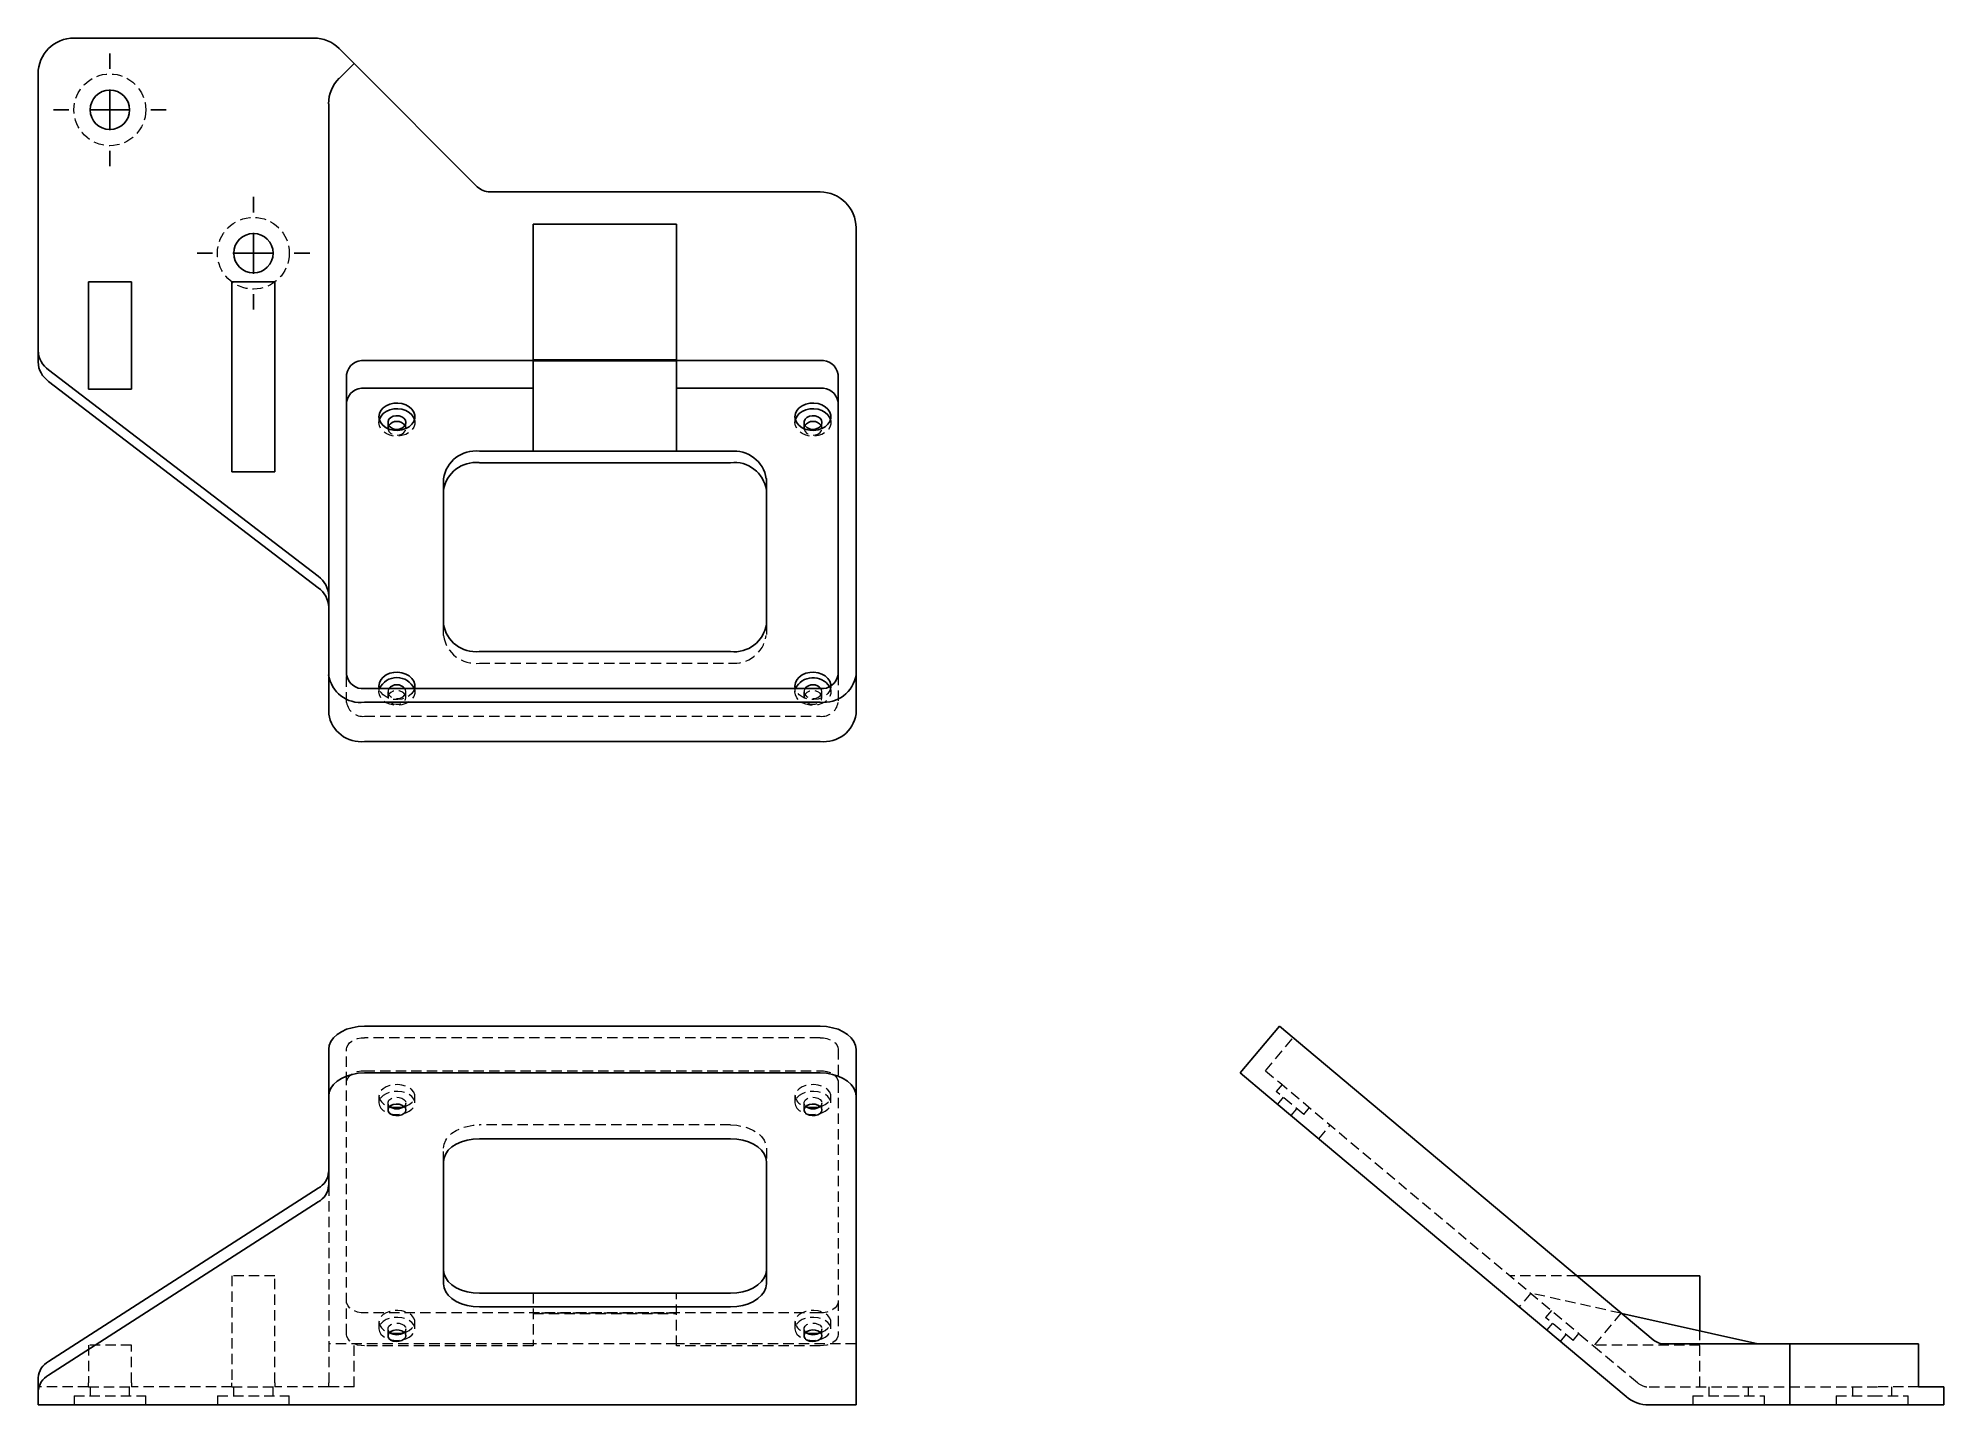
# Model space of a CAD drawing. Header units: millimetres. Extents: x 33 to 266, y 34 to 201.
import ezdxf

# ---------------------------------------------------------------- set-up
doc = ezdxf.new("R2010")
doc.units = ezdxf.units.MM
doc.linetypes.add('HIDDEN', pattern=[1.905, 1.27, -0.635])
doc.layers.add('10', color=7, linetype='Continuous')

# ---------------------------------------------------------------- blocks, each defined once
blk = doc.blocks.new('SW_CENTERMARKSYMBOL_0')
at = {"layer": '10', "color": 0}
for p, q in [((0, 5), (0, 6.89)), ((0, 0), (0, 2.5)), ((-5, 0), (-6.89, 0)), ((0, 0), (-2.5, 0)), ((0, 0), (0, -2.5)), ((0, 0), (2.5, 0)), ((5, 0), (6.89, 0)), ((0, -5), (0, -6.89))]:
    blk.add_line(p, q, dxfattribs=at)
blk = doc.blocks.new('SW_CENTERMARKSYMBOL_1')
at = {"layer": '10', "color": 0}
for p, q in [((0, 5), (0, 6.89)), ((0, 0), (0, 2.5)), ((-5, 0), (-6.89, 0)), ((0, 0), (-2.5, 0)), ((0, 0), (0, -2.5)), ((0, 0), (2.5, 0)), ((5, 0), (6.89, 0)), ((0, -5), (0, -6.89))]:
    blk.add_line(p, q, dxfattribs=at)

msp = doc.modelspace()

# ---------------------------------------------------------------- linework, layer by layer
at = {"color": 7, "linetype": 'Continuous', "lineweight": 25}
for p, q in [((37.39, 201.01), (66.71, 201.01)), ((69.81, 199.73), (71.63, 197.91)), ((33, 196.63), (33, 164.97)), ((71.63, 197.91), (69.81, 196.09)), ((86.7, 182.83), (71.63, 197.91)), ((68.53, 192.99), (68.53, 166.88)), ((128.61, 182.19), (88.25, 182.19)), ((93.53, 161.65), (93.53, 178.27)), ((111.07, 178.27), (93.53, 178.27)), ((111.07, 178.27), (111.07, 161.65)), ((133, 166.88), (133, 177.8)), ((39.14, 158.06), (39.14, 171.19)), ((44.4, 171.19), (39.14, 171.19)), ((44.4, 171.19), (44.4, 158.06)), ((56.68, 147.98), (56.68, 171.19)), ((56.68, 171.19), (61.95, 171.19)), ((61.95, 171.19), (61.95, 147.98)), ((68.53, 166.88), (68.53, 165.47)), ((68.53, 165.47), (68.53, 123.14)), ((133, 165.47), (133, 166.88)), ((133, 123.14), (133, 165.47)), ((33, 164.97), (33, 163.56)), ((33, 162.81), (33, 163.56)), ((33, 162.81), (33, 161.4)), ((128.61, 161.56), (72.91, 161.56)), ((93.53, 161.65), (111.07, 161.65)), ((111.07, 161.53), (93.53, 161.53)), ((93.53, 150.49), (93.53, 161.53)), ((111.07, 161.53), (111.07, 150.49)), ((34.28, 160.44), (67.24, 135.19)), ((67.24, 133.78), (34.28, 159.03)), ((70.72, 123.14), (70.72, 159.88)), ((130.81, 159.88), (130.81, 123.14)), ((44.4, 158.06), (39.14, 158.06)), ((93.53, 158.18), (72.91, 158.18)), ((128.61, 158.18), (111.07, 158.18)), ((86.95, 150.49), (93.53, 150.49)), ((93.53, 150.49), (111.07, 150.49)), ((111.07, 150.49), (117.65, 150.49)), ((61.95, 147.98), (56.68, 147.98)), ((82.56, 129.34), (82.56, 147.13)), ((117.65, 149.08), (86.95, 149.08)), ((122.04, 147.13), (122.04, 129.34)), ((117.65, 125.98), (86.95, 125.98)), ((68.53, 123.14), (68.53, 118.35)), ((128.61, 121.46), (72.91, 121.46)), ((133, 118.35), (133, 123.14)), ((72.91, 119.78), (128.61, 119.78)), ((72.91, 114.99), (128.61, 114.99)), ((72.91, 80.15), (128.61, 80.15)), ((184.78, 80.15), (179.99, 74.44)), ((188.14, 77.34), (184.78, 80.15)), ((68.53, 77.34), (68.53, 71.62)), ((133, 71.62), (133, 77.34)), ((188.14, 77.34), (230.47, 41.81)), ((72.91, 74.44), (128.61, 74.44)), ((179.99, 74.44), (183.35, 71.62)), ((68.53, 71.62), (68.53, 60.67)), ((133, 71.62), (133, 34.87)), ((183.35, 71.62), (227.15, 34.87)), ((86.95, 66.4), (117.65, 66.4)), ((82.56, 48.66), (82.56, 63.58)), ((122.04, 63.58), (122.04, 48.66)), ((34.28, 39.17), (67.24, 60.35)), ((67.24, 58.67), (34.28, 37.49)), ((236.19, 49.62), (221.17, 49.62)), ((236.19, 42.89), (236.19, 49.62)), ((86.95, 47.52), (93.53, 47.52)), ((93.53, 47.52), (111.07, 47.52)), ((111.07, 47.52), (117.65, 47.52)), ((117.65, 45.84), (86.95, 45.84)), ((243.27, 41.3), (226.65, 45.02)), ((231.88, 41.3), (242.8, 41.3)), ((247.19, 41.3), (242.8, 41.3)), ((247.19, 33.85), (247.19, 41.3)), ((247.83, 41.3), (247.19, 41.3)), ((247.83, 41.3), (262.91, 41.3)), ((262.91, 36.04), (262.91, 41.3)), ((33, 37.18), (33, 35.5)), ((33, 35.5), (33, 34.87)), ((264.73, 36.04), (262.91, 36.04)), ((266.01, 36.04), (264.73, 36.04)), ((266.01, 33.85), (266.01, 36.04)), ((33, 34.87), (33, 33.85)), ((33, 33.85), (133, 33.85)), ((133, 33.85), (133, 34.87)), ((229.97, 33.85), (242.8, 33.85)), ((242.8, 33.85), (247.19, 33.85)), ((247.19, 33.85), (247.83, 33.85)), ((264.73, 33.85), (247.83, 33.85)), ((264.73, 33.85), (266.01, 33.85))]:
    msp.add_line(p, q, dxfattribs=at)
at = {"color": 7, "linetype": 'HIDDEN', "lineweight": 18}
for p, q in [((74.67, 154.7), (74.67, 154)), ((74.67, 154), (74.72, 154.35)), ((75.76, 154), (75.76, 153.29)), ((77.96, 153.29), (77.96, 154)), ((79.05, 154), (79.05, 154.7)), ((125.54, 154.7), (125.54, 154)), ((125.54, 154), (125.59, 154.35)), ((126.64, 154), (126.64, 153.29)), ((128.83, 153.29), (128.83, 154)), ((129.93, 154), (129.93, 154.7)), ((82.56, 127.94), (82.56, 129.34)), ((122.04, 129.34), (122.04, 127.94)), ((86.95, 124.58), (117.65, 124.58)), ((70.72, 119.76), (70.72, 123.14)), ((74.67, 121.77), (74.67, 121.07)), ((79.05, 121.07), (79.05, 121.77)), ((125.54, 121.77), (125.54, 121.07)), ((129.93, 121.07), (129.93, 121.77)), ((130.81, 123.14), (130.81, 119.76)), ((75.76, 121.07), (75.76, 120.36)), ((77.96, 120.36), (77.96, 121.07)), ((126.64, 121.07), (126.64, 120.36)), ((128.83, 120.36), (128.83, 121.07)), ((72.91, 118.08), (128.61, 118.08)), ((70.72, 73.3), (70.72, 77.34)), ((128.61, 78.74), (72.91, 78.74)), ((130.81, 77.34), (130.81, 73.3)), ((183.08, 74.71), (186.46, 78.74)), ((72.91, 74.71), (128.61, 74.71)), ((183.08, 74.71), (184.76, 73.3)), ((70.72, 42.47), (70.72, 73.3)), ((130.81, 73.3), (130.81, 42.47)), ((185.09, 73.02), (184.39, 72.18)), ((184.76, 73.3), (221.5, 42.47)), ((74.67, 71.61), (74.67, 70.77)), ((75.76, 70.77), (75.76, 69.93)), ((77.96, 69.93), (77.96, 70.77)), ((79.05, 70.77), (79.05, 71.61)), ((125.54, 71.61), (125.54, 70.77)), ((126.64, 70.77), (126.64, 69.93)), ((128.83, 69.93), (128.83, 70.77)), ((129.93, 70.77), (129.93, 71.61)), ((187.75, 69.36), (184.39, 72.18)), ((185.23, 71.48), (184.52, 70.64)), ((186.2, 69.23), (186.91, 70.07)), ((187.75, 69.36), (188.45, 70.2)), ((117.65, 68.08), (86.95, 68.08)), ((189.58, 66.4), (190.98, 68.08)), ((82.56, 63.58), (82.56, 65.26)), ((122.04, 65.26), (122.04, 63.58)), ((68.53, 60.67), (68.53, 36.55)), ((61.95, 49.62), (56.68, 49.62)), ((56.68, 49.62), (56.68, 36.55)), ((61.95, 36.55), (61.95, 49.62)), ((221.17, 49.62), (212.98, 49.62)), ((93.53, 47.52), (93.53, 41.06)), ((111.07, 41.06), (111.07, 47.52)), ((215.49, 47.52), (214.08, 45.84)), ((226.53, 45.05), (215.49, 47.52)), ((128.61, 45.09), (72.91, 45.09)), ((111.07, 45.05), (93.53, 45.05)), ((93.53, 45.02), (111.07, 45.02)), ((218.02, 45.39), (217.32, 44.55)), ((220.68, 41.73), (217.32, 44.55)), ((226.56, 45.09), (223.18, 41.06)), ((74.67, 43.98), (74.67, 43.14)), ((75.76, 43.14), (75.76, 42.3)), ((77.96, 42.3), (77.96, 43.14)), ((79.05, 43.14), (79.05, 43.98)), ((125.54, 43.98), (125.54, 43.14)), ((126.64, 43.14), (126.64, 42.3)), ((128.83, 42.3), (128.83, 43.14)), ((129.93, 43.14), (129.93, 43.98)), ((218.16, 43.85), (217.45, 43.01)), ((219.13, 41.6), (219.84, 42.44)), ((220.68, 41.73), (221.38, 42.57)), ((221.5, 42.47), (223.18, 41.06)), ((236.19, 36.04), (236.19, 42.89)), ((44.4, 41.16), (39.14, 41.16)), ((39.14, 41.16), (39.14, 36.55)), ((44.4, 36.55), (44.4, 41.16)), ((93.53, 41.3), (68.53, 41.3)), ((71.63, 36.04), (71.63, 41.3)), ((93.53, 41.06), (72.91, 41.06)), ((111.07, 41.3), (93.53, 41.3)), ((133, 41.3), (111.07, 41.3)), ((128.61, 41.06), (111.07, 41.06)), ((236.19, 41.16), (223.06, 41.16)), ((223.18, 41.06), (228.56, 36.55)), ((39.14, 36.04), (33, 36.04)), ((39.14, 36.04), (39.14, 36.55)), ((39.14, 36.04), (44.4, 36.04)), ((39.36, 36.04), (39.36, 34.94)), ((44.18, 34.94), (44.18, 36.04)), ((44.4, 36.55), (44.4, 36.04)), ((56.68, 36.04), (44.4, 36.04)), ((56.68, 36.04), (56.68, 36.55)), ((56.68, 36.04), (61.95, 36.04)), ((56.9, 36.04), (56.9, 34.94)), ((61.73, 34.94), (61.73, 36.04)), ((61.95, 36.55), (61.95, 36.04)), ((68.53, 36.04), (61.95, 36.04)), ((68.53, 36.04), (68.53, 36.55)), ((69.81, 36.04), (68.53, 36.04)), ((71.63, 36.04), (69.81, 36.04)), ((229.97, 36.04), (257.99, 36.04)), ((237.28, 36.04), (237.28, 34.94)), ((242.11, 34.94), (242.11, 36.04)), ((254.83, 36.04), (254.83, 34.94)), ((261.09, 36.04), (257.99, 36.04)), ((259.65, 34.94), (259.65, 36.04)), ((262.91, 36.04), (261.09, 36.04)), ((37.39, 34.94), (46.16, 34.94)), ((37.39, 34.94), (37.39, 33.85)), ((46.16, 33.85), (46.16, 34.94)), ((54.93, 34.94), (63.7, 34.94)), ((54.93, 34.94), (54.93, 33.85)), ((63.7, 33.85), (63.7, 34.94)), ((235.31, 34.94), (239.7, 34.94)), ((235.31, 34.94), (235.31, 33.85)), ((239.7, 34.94), (244.08, 34.94)), ((244.08, 33.85), (244.08, 34.94)), ((252.85, 34.94), (257.24, 34.94)), ((252.85, 34.94), (252.85, 33.85)), ((257.24, 34.94), (261.63, 34.94)), ((261.63, 33.85), (261.63, 34.94))]:
    msp.add_line(p, q, dxfattribs=at)
at = {"color": 7, "linetype": 'Continuous', "lineweight": 25, "flags": 128}
for points in [[(74.67, 154.7), (74.73, 155.09), (74.9, 155.45), (75.18, 155.78), (75.55, 156.05), (75.99, 156.24), (76.48, 156.36), (76.99, 156.38), (77.49, 156.31), (77.96, 156.16), (78.36, 155.92), (78.69, 155.62), (78.92, 155.28), (79.04, 154.9), (79.04, 154.51), (78.92, 154.13), (78.69, 153.78), (78.36, 153.48), (77.96, 153.25), (77.49, 153.09), (76.99, 153.02), (76.48, 153.05), (75.99, 153.16), (75.55, 153.35), (75.18, 153.62), (74.9, 153.95), (74.73, 154.31), (74.67, 154.7)], [(125.54, 154.7), (125.6, 155.09), (125.78, 155.45), (126.06, 155.78), (126.43, 156.05), (126.87, 156.24), (127.36, 156.36), (127.86, 156.38), (128.37, 156.31), (128.83, 156.16), (129.24, 155.92), (129.57, 155.62), (129.8, 155.28), (129.91, 154.9), (129.91, 154.51), (129.8, 154.13), (129.57, 153.78), (129.24, 153.48), (128.83, 153.25), (128.37, 153.09), (127.86, 153.02), (127.36, 153.05), (126.87, 153.16), (126.43, 153.35), (126.06, 153.62), (125.78, 153.95), (125.6, 154.31), (125.54, 154.7)], [(74.72, 154.35), (74.73, 154.38), (74.9, 154.75), (75.18, 155.08), (75.55, 155.34), (75.99, 155.54), (76.48, 155.65), (76.99, 155.67), (77.49, 155.61), (77.96, 155.45), (78.36, 155.22), (78.69, 154.92), (78.92, 154.57), (79, 154.35)], [(77.96, 154), (77.9, 154.27), (77.72, 154.51), (77.46, 154.7), (77.13, 154.81), (76.77, 154.83), (76.42, 154.77), (76.12, 154.61), (75.9, 154.4), (75.78, 154.13), (75.78, 153.86), (75.9, 153.6), (76.12, 153.38), (76.42, 153.23), (76.77, 153.16), (77.13, 153.18), (77.46, 153.29), (77.72, 153.48), (77.9, 153.72), (77.96, 154)], [(125.59, 154.35), (125.6, 154.38), (125.78, 154.75), (126.06, 155.08), (126.43, 155.34), (126.87, 155.54), (127.36, 155.65), (127.86, 155.67), (128.37, 155.61), (128.83, 155.45), (129.24, 155.22), (129.57, 154.92), (129.8, 154.57), (129.88, 154.35)], [(128.83, 154), (128.77, 154.27), (128.6, 154.51), (128.34, 154.7), (128.01, 154.81), (127.65, 154.83), (127.3, 154.77), (126.99, 154.61), (126.77, 154.4), (126.66, 154.13), (126.66, 153.86), (126.77, 153.6), (126.99, 153.38), (127.3, 153.23), (127.65, 153.16), (128.01, 153.18), (128.34, 153.29), (128.6, 153.48), (128.77, 153.72), (128.83, 154)], [(74.71, 121.46), (74.67, 121.77), (74.73, 122.16), (74.9, 122.53), (75.18, 122.85), (75.55, 123.12), (75.99, 123.32), (76.48, 123.43), (76.99, 123.45), (77.49, 123.38), (77.96, 123.23), (78.36, 123), (78.69, 122.7), (78.92, 122.35), (79.04, 121.97), (79.04, 121.58), (79.01, 121.46)], [(125.58, 121.46), (125.54, 121.77), (125.6, 122.16), (125.78, 122.53), (126.06, 122.85), (126.43, 123.12), (126.87, 123.32), (127.36, 123.43), (127.86, 123.45), (128.37, 123.38), (128.83, 123.23), (129.24, 123), (129.57, 122.7), (129.8, 122.35), (129.91, 121.97), (129.93, 121.77)], [(72.91, 80.15), (72.15, 80.11), (71.41, 79.98), (70.72, 79.78), (70.09, 79.49), (69.55, 79.15), (69.11, 78.74), (68.79, 78.3), (68.59, 77.82), (68.53, 77.34)], [(133, 77.34), (132.93, 77.82), (132.74, 78.3), (132.41, 78.74), (131.97, 79.15), (131.43, 79.49), (130.81, 79.78), (130.11, 79.98), (129.38, 80.11), (128.61, 80.15)], [(68.53, 71.62), (68.59, 72.11), (68.79, 72.59), (69.11, 73.03), (69.55, 73.44), (70.09, 73.78), (70.72, 74.06), (71.41, 74.27), (72.15, 74.4), (72.91, 74.44)], [(128.61, 74.44), (129.38, 74.4), (130.11, 74.27), (130.81, 74.06), (131.43, 73.78), (131.97, 73.44), (132.41, 73.03), (132.74, 72.59), (132.93, 72.11), (133, 71.62)], [(77.96, 69.93), (77.9, 69.7), (77.72, 69.5), (77.46, 69.34), (77.13, 69.25), (76.77, 69.23), (76.42, 69.29), (76.12, 69.41), (75.9, 69.6), (75.78, 69.82), (75.78, 70.05), (75.9, 70.27), (76.12, 70.45), (76.42, 70.58), (76.77, 70.63), (77.13, 70.62), (77.46, 70.52), (77.72, 70.36), (77.9, 70.16), (77.96, 69.93)], [(128.83, 69.93), (128.77, 69.7), (128.6, 69.5), (128.34, 69.34), (128.01, 69.25), (127.65, 69.23), (127.3, 69.29), (126.99, 69.41), (126.77, 69.6), (126.66, 69.82), (126.66, 70.05), (126.77, 70.27), (126.99, 70.45), (127.3, 70.58), (127.65, 70.63), (128.01, 70.62), (128.34, 70.52), (128.6, 70.36), (128.77, 70.16), (128.83, 69.93)], [(86.95, 66.4), (86.19, 66.36), (85.45, 66.23), (84.75, 66.02), (84.13, 65.74), (83.59, 65.39), (83.15, 64.99), (82.83, 64.54), (82.63, 64.07), (82.56, 63.58)], [(122.04, 63.58), (121.97, 64.07), (121.77, 64.54), (121.45, 64.99), (121.01, 65.39), (120.47, 65.74), (119.84, 66.02), (119.15, 66.23), (118.41, 66.36), (117.65, 66.4)], [(86.95, 47.52), (86.19, 47.56), (85.45, 47.69), (84.75, 47.89), (84.13, 48.18), (83.59, 48.52), (83.15, 48.93), (82.83, 49.37), (82.63, 49.85), (82.56, 50.34)], [(122.04, 50.34), (121.97, 49.85), (121.77, 49.37), (121.45, 48.93), (121.01, 48.52), (120.47, 48.18), (119.84, 47.89), (119.15, 47.69), (118.41, 47.56), (117.65, 47.52)], [(82.56, 48.66), (82.63, 48.17), (82.83, 47.69), (83.15, 47.25), (83.59, 46.84), (84.13, 46.5), (84.75, 46.21), (85.45, 46.01), (86.19, 45.88), (86.95, 45.84)], [(117.65, 45.84), (118.41, 45.88), (119.15, 46.01), (119.84, 46.21), (120.47, 46.5), (121.01, 46.84), (121.45, 47.25), (121.77, 47.69), (121.97, 48.17), (122.04, 48.66)], [(77.96, 42.3), (77.9, 42.07), (77.72, 41.87), (77.46, 41.71), (77.13, 41.62), (76.77, 41.6), (76.42, 41.66), (76.12, 41.78), (75.9, 41.97), (75.78, 42.19), (75.78, 42.42), (75.9, 42.64), (76.12, 42.82), (76.42, 42.95), (76.77, 43.01), (77.13, 42.99), (77.46, 42.89), (77.72, 42.74), (77.9, 42.53), (77.96, 42.3)], [(128.83, 42.3), (128.77, 42.07), (128.6, 41.87), (128.34, 41.71), (128.01, 41.62), (127.65, 41.6), (127.3, 41.66), (126.99, 41.78), (126.77, 41.97), (126.66, 42.19), (126.66, 42.42), (126.77, 42.64), (126.99, 42.82), (127.3, 42.95), (127.65, 43.01), (128.01, 42.99), (128.34, 42.89), (128.6, 42.74), (128.77, 42.53), (128.83, 42.3)]]:
    msp.add_lwpolyline(points, dxfattribs=at)
at = {"color": 7, "linetype": 'HIDDEN', "lineweight": 18, "flags": 128}
for points in [[(79, 154.35), (79.04, 154.19), (79.04, 153.8), (78.92, 153.42), (78.69, 153.07), (78.36, 152.77), (77.96, 152.54), (77.49, 152.39), (76.99, 152.32), (76.48, 152.34), (75.99, 152.45), (75.55, 152.65), (75.18, 152.92), (74.9, 153.24), (74.73, 153.61), (74.67, 154), (74.67, 154)], [(129.88, 154.35), (129.91, 154.19), (129.91, 153.8), (129.8, 153.42), (129.57, 153.07), (129.24, 152.77), (128.83, 152.54), (128.37, 152.39), (127.86, 152.32), (127.36, 152.34), (126.87, 152.45), (126.43, 152.65), (126.06, 152.92), (125.78, 153.24), (125.6, 153.61), (125.54, 154), (125.54, 154)], [(75.86, 153.64), (75.78, 153.43), (75.78, 153.15), (75.9, 152.89), (76.12, 152.67), (76.42, 152.52), (76.77, 152.45), (77.13, 152.48), (77.46, 152.59), (77.72, 152.78), (77.9, 153.02), (77.96, 153.29), (77.96, 153.29)], [(77.96, 153.29), (77.9, 153.56), (77.85, 153.64)], [(126.74, 153.64), (126.66, 153.43), (126.66, 153.15), (126.77, 152.89), (126.99, 152.67), (127.3, 152.52), (127.65, 152.45), (128.01, 152.48), (128.34, 152.59), (128.6, 152.78), (128.77, 153.02), (128.83, 153.29), (128.83, 153.29)], [(128.83, 153.29), (128.77, 153.56), (128.73, 153.64)], [(74.67, 121.07), (74.73, 121.46), (74.73, 121.46)], [(78.99, 121.46), (79.04, 121.26), (79.04, 120.87), (78.92, 120.49), (78.69, 120.15), (78.36, 119.85), (77.96, 119.61), (77.49, 119.46), (76.99, 119.39), (76.48, 119.42), (75.99, 119.53), (75.55, 119.72), (75.18, 119.99), (74.9, 120.32), (74.73, 120.68), (74.67, 121.07), (74.67, 121.07)], [(79.01, 121.46), (78.92, 121.2), (78.69, 120.85), (78.36, 120.55), (77.96, 120.32), (77.49, 120.17), (76.99, 120.1), (76.48, 120.12), (75.99, 120.23), (75.55, 120.43), (75.18, 120.69), (74.9, 121.02), (74.73, 121.39), (74.71, 121.46)], [(75.89, 121.46), (75.78, 121.21), (75.78, 120.93), (75.9, 120.67), (76.12, 120.45), (76.42, 120.3), (76.77, 120.23), (77.13, 120.26), (77.46, 120.37), (77.72, 120.55), (77.9, 120.8), (77.96, 121.07), (77.96, 121.07)], [(77.96, 120.36), (77.9, 120.64), (77.72, 120.88), (77.46, 121.07), (77.13, 121.18), (76.77, 121.2), (76.42, 121.13), (76.12, 120.98), (75.9, 120.76), (75.78, 120.5), (75.78, 120.23), (75.9, 119.96), (76.12, 119.75), (76.42, 119.6), (76.77, 119.53), (77.13, 119.55), (77.46, 119.66), (77.72, 119.85), (77.9, 120.09), (77.96, 120.36)], [(77.96, 121.07), (77.9, 121.34), (77.83, 121.46)], [(129.76, 121.71), (129.8, 121.64), (129.91, 121.26), (129.91, 120.87), (129.8, 120.49), (129.57, 120.15), (129.24, 119.85), (128.83, 119.61), (128.37, 119.46), (127.86, 119.39), (127.36, 119.42), (126.87, 119.53), (126.43, 119.72), (126.06, 119.99), (125.78, 120.32), (125.6, 120.68), (125.54, 121.07), (125.54, 121.07)], [(125.54, 121.07), (125.6, 121.46), (125.6, 121.46)], [(129.93, 121.77), (129.91, 121.58), (129.8, 121.2), (129.57, 120.85), (129.24, 120.55), (128.83, 120.32), (128.37, 120.17), (127.86, 120.1), (127.36, 120.12), (126.87, 120.23), (126.43, 120.43), (126.06, 120.69), (125.78, 121.02), (125.6, 121.39), (125.58, 121.46)], [(126.77, 121.46), (126.66, 121.21), (126.66, 120.93), (126.77, 120.67), (126.99, 120.45), (127.3, 120.3), (127.65, 120.23), (128.01, 120.26), (128.34, 120.37), (128.6, 120.55), (128.77, 120.8), (128.83, 121.07), (128.83, 121.07)], [(128.83, 120.36), (128.77, 120.64), (128.6, 120.88), (128.34, 121.07), (128.01, 121.18), (127.65, 121.2), (127.3, 121.13), (126.99, 120.98), (126.77, 120.76), (126.66, 120.5), (126.66, 120.23), (126.77, 119.96), (126.99, 119.75), (127.3, 119.6), (127.65, 119.53), (128.01, 119.55), (128.34, 119.66), (128.6, 119.85), (128.77, 120.09), (128.83, 120.36)], [(128.83, 121.07), (128.77, 121.34), (128.71, 121.46)], [(70.72, 77.34), (70.76, 77.61), (70.89, 77.87), (71.09, 78.12), (71.36, 78.33), (71.69, 78.51), (72.07, 78.64), (72.48, 78.72), (72.91, 78.74)], [(128.61, 78.74), (129.04, 78.72), (129.45, 78.64), (129.83, 78.51), (130.16, 78.33), (130.44, 78.12), (130.64, 77.87), (130.76, 77.61), (130.81, 77.34)], [(70.72, 73.3), (70.76, 73.58), (70.89, 73.84), (71.09, 74.09), (71.36, 74.3), (71.69, 74.48), (72.07, 74.61), (72.48, 74.69), (72.91, 74.71)], [(128.61, 74.71), (129.04, 74.69), (129.45, 74.61), (129.83, 74.48), (130.16, 74.3), (130.44, 74.09), (130.64, 73.84), (130.76, 73.58), (130.81, 73.3)], [(77.68, 70.3), (77.96, 70.39), (78.36, 70.59), (78.69, 70.84), (78.92, 71.13), (79.04, 71.45), (79.04, 71.78), (78.92, 72.09), (78.69, 72.39), (78.36, 72.64), (77.96, 72.83), (77.49, 72.96), (76.99, 73.02), (76.48, 73), (75.99, 72.91), (75.55, 72.74), (75.18, 72.52), (74.9, 72.24), (74.73, 71.94), (74.67, 71.61), (74.67, 71.61)], [(128.56, 70.3), (128.83, 70.39), (129.24, 70.59), (129.57, 70.84), (129.8, 71.13), (129.91, 71.45), (129.91, 71.78), (129.8, 72.09), (129.57, 72.39), (129.24, 72.64), (128.83, 72.83), (128.37, 72.96), (127.86, 73.02), (127.36, 73), (126.87, 72.91), (126.43, 72.74), (126.06, 72.52), (125.78, 72.24), (125.6, 71.94), (125.54, 71.61), (125.54, 71.61)], [(74.67, 70.77), (74.73, 70.45), (74.9, 70.14), (75.18, 69.87), (75.55, 69.64), (75.99, 69.48), (76.48, 69.38), (76.99, 69.36), (77.49, 69.42), (77.96, 69.55), (78.36, 69.75), (78.69, 70), (78.92, 70.29), (79.04, 70.61), (79.04, 70.94), (78.92, 71.25), (78.69, 71.55), (78.36, 71.8), (77.96, 71.99), (77.49, 72.12), (76.99, 72.18), (76.48, 72.16), (75.99, 72.07), (75.55, 71.9), (75.18, 71.68), (74.9, 71.4), (74.73, 71.1), (74.67, 70.77)], [(75.98, 70.35), (75.9, 70.44), (75.78, 70.66), (75.78, 70.89), (75.9, 71.11), (76.12, 71.29), (76.42, 71.42), (76.77, 71.47), (77.13, 71.46), (77.46, 71.36), (77.72, 71.2), (77.9, 71), (77.96, 70.77), (77.96, 70.77)], [(77.96, 70.77), (77.9, 70.54), (77.74, 70.35)], [(125.54, 70.77), (125.6, 70.45), (125.78, 70.14), (126.06, 69.87), (126.43, 69.64), (126.87, 69.48), (127.36, 69.38), (127.86, 69.36), (128.37, 69.42), (128.83, 69.55), (129.24, 69.75), (129.57, 70), (129.8, 70.29), (129.91, 70.61), (129.91, 70.94), (129.8, 71.25), (129.57, 71.55), (129.24, 71.8), (128.83, 71.99), (128.37, 72.12), (127.86, 72.18), (127.36, 72.16), (126.87, 72.07), (126.43, 71.9), (126.06, 71.68), (125.78, 71.4), (125.6, 71.1), (125.54, 70.77)], [(126.86, 70.35), (126.77, 70.44), (126.66, 70.66), (126.66, 70.89), (126.77, 71.11), (126.99, 71.29), (127.3, 71.42), (127.65, 71.47), (128.01, 71.46), (128.34, 71.36), (128.6, 71.2), (128.77, 71), (128.83, 70.77), (128.83, 70.77)], [(128.83, 70.77), (128.77, 70.54), (128.62, 70.35)], [(82.56, 65.26), (82.63, 65.75), (82.83, 66.22), (83.15, 66.67), (83.59, 67.07), (84.13, 67.42), (84.75, 67.7), (85.45, 67.91), (86.19, 68.04), (86.95, 68.08)], [(117.65, 68.08), (118.41, 68.04), (119.15, 67.91), (119.84, 67.7), (120.47, 67.42), (121.01, 67.07), (121.45, 66.67), (121.77, 66.22), (121.97, 65.75), (122.04, 65.26)], [(72.91, 45.09), (72.48, 45.12), (72.07, 45.2), (71.69, 45.33), (71.36, 45.51), (71.09, 45.72), (70.89, 45.96), (70.76, 46.23), (70.72, 46.5)], [(77.68, 42.68), (77.96, 42.76), (78.36, 42.96), (78.69, 43.21), (78.92, 43.5), (79.04, 43.82), (79.04, 44.15), (78.92, 44.47), (78.69, 44.76), (78.36, 45.01), (77.96, 45.2), (77.49, 45.33), (76.99, 45.39), (76.48, 45.37), (75.99, 45.28), (75.55, 45.11), (75.18, 44.89), (74.9, 44.62), (74.73, 44.31), (74.67, 43.98), (74.67, 43.98)], [(74.67, 43.14), (74.73, 42.82), (74.9, 42.51), (75.18, 42.24), (75.55, 42.01), (75.99, 41.85), (76.48, 41.76), (76.99, 41.74), (77.49, 41.79), (77.96, 41.92), (78.36, 42.12), (78.69, 42.37), (78.92, 42.66), (79.04, 42.98), (79.04, 43.31), (78.92, 43.63), (78.69, 43.92), (78.36, 44.17), (77.96, 44.36), (77.49, 44.49), (76.99, 44.55), (76.48, 44.53), (75.99, 44.44), (75.55, 44.27), (75.18, 44.05), (74.9, 43.78), (74.73, 43.47), (74.67, 43.14)], [(128.56, 42.68), (128.83, 42.76), (129.24, 42.96), (129.57, 43.21), (129.8, 43.5), (129.91, 43.82), (129.91, 44.15), (129.8, 44.47), (129.57, 44.76), (129.24, 45.01), (128.83, 45.2), (128.37, 45.33), (127.86, 45.39), (127.36, 45.37), (126.87, 45.28), (126.43, 45.11), (126.06, 44.89), (125.78, 44.62), (125.6, 44.31), (125.54, 43.98), (125.54, 43.98)], [(125.54, 43.14), (125.6, 42.82), (125.78, 42.51), (126.06, 42.24), (126.43, 42.01), (126.87, 41.85), (127.36, 41.76), (127.86, 41.74), (128.37, 41.79), (128.83, 41.92), (129.24, 42.12), (129.57, 42.37), (129.8, 42.66), (129.91, 42.98), (129.91, 43.31), (129.8, 43.63), (129.57, 43.92), (129.24, 44.17), (128.83, 44.36), (128.37, 44.49), (127.86, 44.55), (127.36, 44.53), (126.87, 44.44), (126.43, 44.27), (126.06, 44.05), (125.78, 43.78), (125.6, 43.47), (125.54, 43.14)], [(130.81, 46.5), (130.76, 46.23), (130.64, 45.96), (130.44, 45.72), (130.16, 45.51), (129.83, 45.33), (129.45, 45.2), (129.04, 45.12), (128.61, 45.09)], [(72.91, 41.06), (72.48, 41.09), (72.07, 41.17), (71.69, 41.3), (71.36, 41.48), (71.09, 41.69), (70.89, 41.93), (70.76, 42.2), (70.72, 42.47)], [(75.98, 42.72), (75.9, 42.81), (75.78, 43.03), (75.78, 43.26), (75.9, 43.48), (76.12, 43.66), (76.42, 43.79), (76.77, 43.85), (77.13, 43.83), (77.46, 43.73), (77.72, 43.58), (77.9, 43.37), (77.96, 43.14), (77.96, 43.14)], [(77.96, 43.14), (77.9, 42.91), (77.74, 42.72)], [(126.86, 42.72), (126.77, 42.81), (126.66, 43.03), (126.66, 43.26), (126.77, 43.48), (126.99, 43.66), (127.3, 43.79), (127.65, 43.85), (128.01, 43.83), (128.34, 43.73), (128.6, 43.58), (128.77, 43.37), (128.83, 43.14), (128.83, 43.14)], [(128.83, 43.14), (128.77, 42.91), (128.61, 42.72)], [(130.81, 42.47), (130.76, 42.2), (130.64, 41.93), (130.44, 41.69), (130.16, 41.48), (129.83, 41.3), (129.45, 41.17), (129.04, 41.09), (128.61, 41.06)]]:
    msp.add_lwpolyline(points, dxfattribs=at)
at = {"color": 7, "linetype": 'HIDDEN', "lineweight": 18}
for centre in [(41.77, 192.24), (59.32, 174.7)]:
    msp.add_circle(centre, 4.39, dxfattribs=at)
at = {"color": 7, "linetype": 'Continuous', "lineweight": 25}
for centre in [(41.77, 192.24), (59.32, 174.7)]:
    msp.add_circle(centre, 2.41, dxfattribs=at)
for centre, radius, start, end in [((37.39, 196.63), 4.39, 90, 180), ((66.71, 196.63), 4.39, 45, 90), ((72.91, 192.99), 4.39, 135, 180), ((88.25, 184.38), 2.19, 225, 270), ((128.61, 177.8), 4.39, 0, 90), ((36.03, 162.91), 3.03, 181.9333, 234.8684), ((36.03, 161.5), 3.03, 181.9333, 234.8684), ((72.69, 159.59), 1.99, 83.4591, 171.4483), ((128.84, 159.59), 1.99, 8.5517, 96.5409), ((72.69, 156.21), 1.99, 83.4591, 171.4483), ((128.84, 156.21), 1.99, 8.5517, 96.5409), ((76.86, 152.91), 1.23, 36.2476, 143.7524), ((127.74, 152.91), 1.23, 36.2476, 143.7524), ((86.48, 146.56), 3.96, 83.1511, 171.7563), ((118.08, 146.51), 4, 8.8563, 96.2363), ((86.51, 145.11), 4, 83.7637, 171.1437), ((118.12, 145.15), 3.96, 8.2437, 96.8489), ((65.5, 132.71), 3.03, 1.9333, 54.8684), ((65.5, 131.3), 3.03, 1.9333, 54.8684), ((86.51, 129.96), 4, 188.8563, 276.2363), ((118.12, 129.91), 3.96, 263.1511, 351.7563), ((72.44, 123.71), 3.96, 188.2437, 276.8489), ((72.69, 123.44), 1.99, 188.5517, 276.5409), ((76.86, 120.43), 2.37, 25.7471, 154.2529), ((76.86, 120.68), 1.25, 38.9327, 141.0673), ((127.76, 120.39), 2.4, 33.3385, 153.5231), ((127.74, 120.68), 1.25, 39.0251, 141.0614), ((129.05, 123.76), 4, 263.7637, 351.1437), ((128.84, 123.44), 1.99, 263.4591, 351.4483), ((72.48, 118.96), 4, 188.8563, 276.2363), ((129.09, 118.92), 3.96, 263.1511, 351.7563), ((76.86, 71.5), 1.45, 232.484, 307.516), ((76.86, 73.52), 3.32, 255.6807, 284.3193), ((127.74, 71.5), 1.45, 232.484, 307.516), ((127.74, 73.52), 3.32, 255.6807, 284.3193), ((66.07, 62.52), 2.46, 298.4315, 355.9729), ((66.07, 60.84), 2.46, 298.4315, 355.9729), ((76.86, 43.87), 1.45, 232.484, 307.516), ((76.86, 45.89), 3.32, 255.6807, 284.3193), ((127.74, 43.87), 1.45, 232.4998, 307.3107), ((127.74, 45.89), 3.32, 255.6807, 284.3193), ((231.88, 43.49), 2.19, 230, 270), ((35.46, 37), 2.46, 118.4315, 175.9729), ((35.46, 35.32), 2.46, 118.4315, 175.9729), ((229.97, 38.23), 4.39, 230, 270)]:
    msp.add_arc(centre, radius, start, end, dxfattribs=at)
at = {"color": 7, "linetype": 'HIDDEN', "lineweight": 18}
for centre, radius, start, end in [((86.48, 128.5), 3.96, 188.2437, 276.8489), ((118.08, 128.55), 4, 263.7637, 351.1437), ((72.69, 120.05), 1.99, 188.5517, 276.5409), ((128.84, 120.05), 1.99, 263.4591, 351.4483), ((76.28, 71.93), 1.65, 191.2395, 261.5325), ((127.16, 71.93), 1.65, 191.2395, 261.5325), ((76.28, 44.3), 1.65, 191.2395, 261.5325), ((127.16, 44.3), 1.65, 191.2395, 261.5325), ((229.97, 38.23), 2.19, 230, 270)]:
    msp.add_arc(centre, radius, start, end, dxfattribs=at)

# ---------------------------------------------------------------- block references
at = {"layer": '10'}
for name, p in [('SW_CENTERMARKSYMBOL_1', (41.77, 192.24)), ('SW_CENTERMARKSYMBOL_0', (59.32, 174.7))]:
    msp.add_blockref(name, p, dxfattribs=at)

doc.saveas('drawing.dxf')
